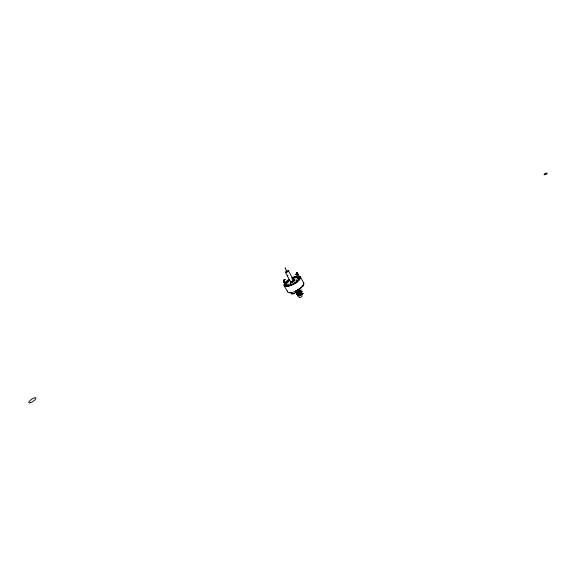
<?xml version="1.0" encoding="UTF-8"?>
<svg xmlns="http://www.w3.org/2000/svg" width="576" height="576" viewBox="0 0 576 576"><rect width="100%" height="100%" fill="white"/><g stroke="black" fill="none" stroke-linecap="round" stroke-linejoin="round"><path stroke-width="0.86" d="M302.234 293.702L303.516 293.314M300.506 290.57L301.817 290.066M301.342 292.19L302.616 291.614M300.413 288.072L300.802 287.921L300.37 288.187M302.098 293.249L302.27 293.89L301.615 294.192L301.493 293.515L302.098 293.249L302.299 293.825M301.457 292.183L300.751 292.615L301.457 292.183L301.241 291.672L300.521 292.19L301.234 291.701M300.629 291.96L300.823 292.507M291.478 284.609L291.11 284.695M302.328 293.731L301.673 294.106L301.493 293.515M294.206 279.54L292.939 280.512L293.846 279.85M297.526 290.038L298.03 289.8M287.834 286.006L289.843 285.588M302.774 285.523C302.724 287.158 303.955 285.005 302.774 285.523A6.415 2.275 -28.7 0 0 303.005 284.904M298.166 274.788C296.741 274.673 299.203 273.859 298.109 274.55M298.354 274.399L297.518 274.774L298.138 274.565M284.177 280.447C283.838 280.181 284.155 280.188 284.198 280.238M297.749 274.37L298.375 274.097L298.332 274.73M297.835 274.536L298.274 274.212M297.338 272.873L297.49 272.815M297.425 273.031L297.612 272.549M302.213 293.998L302.054 293.429M296.654 273.326L297.05 273.211L296.23 273.838L296.496 272.923L296.971 273.096L296.51 273.658L297.216 273.204L296.496 272.923M296.23 273.838L296.662 272.866M293.81 279.929L294.12 279.374M287.806 286.416A6.437 2.239 -28.8 0 1 287.1 286.438C285.97 281.65 283.702 287.258 287.41 285.962M285.934 283.752C287.237 281.498 287.1 281.923 289.764 280.102M283.874 281.606L283.586 282.542L284.314 281.232L283.759 281.491L283.997 281.981L284.033 281.52M284.81 279.871L284.94 279.598M283.586 282.542L284.494 281.678L284.126 281.693M284.09 280.289C283.291 280.721 284.674 278.964 284.378 280.404M283.91 280.21L284.335 279.871L283.824 280.051M301.442 293.674L301.997 293.53M293.162 277.452L292.968 277.97M300.564 292.126L300.773 292.594M291.017 285.379L292.795 284.407M298.073 291.182L298.944 291.442L298.303 291.168M294.667 283.702L297.562 281.585M287.1 286.164L287.719 286.142M298.073 278.647L298.483 278.518L298.094 278.777M297.18 277.006L294.3 277.546A6.408 2.218 -28.7 0 0 293.342 277.884M283.997 281.981L284.587 281.837L283.81 282.449M296.539 273.132L297.13 272.988L296.402 273.78M287.705 275.335L287.726 275.904M285.437 283.889L285.127 284.263L285.768 284.083M299.239 279.014L299.484 276.883A6.422 2.225 -28.7 0 0 297.475 276.365M285.545 267.84L285.048 268.135L286.934 271.577L286.603 271.778M293.393 284.126L294.048 283.997M298.382 293.623L296.806 290.7M287.741 275.256L287.64 275.746M292.068 278.813L294.3 277.546A6.415 2.225 -28.7 0 1 295.265 277.207M300.607 290.52L299.995 290.786A1.145 0.41 -28.7 0 1 299.887 291.038L300.442 290.902A1.8 0.648 -28.7 0 0 300.607 290.52L300.377 290.102A1.8 0.648 -28.7 0 1 300.211 290.484L299.664 290.614L299.887 291.038M284.724 279.713L285.091 279.547M292.932 293.537L294.71 293.04M293.047 293.861L294.876 293.364M288 284.22L289.246 284.011M291.506 294.055L293.098 293.861M297.814 277.243L297.374 277.265L297.778 276.797M286.524 284.263L286.589 284.803M287.546 280.85L287.453 280.822M299.736 278.87L299.786 278.993A6.43 2.239 -28.7 0 1 299.549 279.526M298.735 277.481L299.714 277.308A6.415 2.225 -28.7 0 0 297.706 276.79M297.994 277.603L297.49 277.79M284.897 283.745A6.422 2.225 -28.8 0 0 284.897 285.444L285.134 285.869A6.422 2.225 -28.8 0 1 285.127 284.17L284.897 283.745A6.415 2.218 -28.8 0 1 285.149 283.212M284.033 285.473L287.51 291.758M284.854 279.439L284.962 279.821M286.351 284.508L287.186 286.013M285.379 272.347L290.722 282.074M301.219 291.787L301.406 292.313M301.154 291.924L301.349 292.414M300.211 290.484L300.442 290.902M301.09 292.025L301.306 292.486M301.954 293.602L302.17 294.062M293.962 279.432L294.077 279.814M300.168 291.845L299.938 291.427A2.354 0.85 -28.7 0 1 300.146 292.673A2.354 0.85 -28.7 0 1 297.173 294.134A2.354 0.85 -28.7 0 1 296.971 292.882M300.802 293.004L301.032 293.422M288.49 270.806A1.75 0.583 -28.8 0 1 286.229 272.498A1.75 0.583 -28.8 0 1 286.078 271.433A1.75 0.583 -28.8 0 1 288.49 270.806L293.746 280.411M299.484 276.883A6.43 2.232 -28.7 0 1 299.556 278.561A6.437 2.232 -28.7 0 1 297.641 280.958A6.437 2.239 -28.7 0 1 294.235 283.414L294.473 283.846M297.403 289.188L297.72 289.771M298.037 277.877L298.858 279.389M297.641 280.958C297.454 281.952 299.578 279.403 299.556 278.561M294.3 277.546L294.07 277.121A6.415 2.218 -28.7 0 1 296.762 276.394M300.37 276.854L303.811 283.176M297.461 272.606L297.576 272.981M299.765 290.369A1.145 0.41 -28.7 0 1 299.657 290.614M301.644 293.551A2.354 0.857 -28.7 0 1 300.672 295.142A2.354 0.857 -28.7 0 1 298.015 296.122A2.354 0.857 -28.7 0 1 298.066 294.869M300.571 293.494A2.354 0.857 -28.7 0 1 301.392 293.443M300.535 291.866A2.354 0.85 -28.7 0 1 300.254 293.213A2.354 0.85 -28.7 0 1 297.547 294.538A2.354 0.85 -28.7 0 1 296.899 293.645M291.766 277.812A9.245 3.204 -28.8 0 1 300.427 277.697A9.245 3.204 -28.8 0 1 290.225 285.602A9.245 3.204 -28.8 0 1 284.587 283.37M285.653 282.067A9.245 3.204 -28.8 0 1 289.001 279.382M303.206 282.542A9.216 3.269 -28.7 0 1 296.856 290.57A9.216 3.269 -28.7 0 1 287.503 290.808M297.173 282.024A6.437 2.239 -28.7 0 1 295.445 283.277M287.1 286.438A6.43 2.232 -28.8 0 1 285.386 286.171M287.762 281.16A6.408 2.218 -28.8 0 1 289.469 279.936M286.373 282.42A6.415 2.225 -28.8 0 1 287.064 281.794L286.834 281.369A6.415 2.218 -28.8 0 0 286.135 282.002M294.235 283.414A6.437 2.239 -28.8 0 1 290.282 285.271A6.437 2.232 -28.8 0 1 286.862 286.013A6.43 2.232 -28.8 0 1 284.897 285.444M287.532 280.742A6.408 2.218 -28.8 0 1 289.238 279.511M301.802 286.668A6.415 2.275 -28.7 0 1 301.104 287.309M289.642 292.349A6.408 2.275 -28.8 0 0 290.354 292.334A6.415 2.275 -28.8 0 0 291.067 292.313M296.755 290.34A6.415 2.282 -28.7 0 1 295.416 291.002M299.88 288.374A6.415 2.282 -28.7 0 1 298.685 289.202M299.441 291.06A1.728 0.619 -28.7 0 1 299.311 291.29M298.786 291.802A1.728 0.619 -28.7 0 1 296.906 292.615M298.706 290.21A1.728 0.619 -28.7 0 1 299.21 290.635M296.41 292.176A1.728 0.619 -28.7 0 1 296.309 291.535M300.305 292.637A1.728 0.626 -28.7 0 1 298.894 293.846A1.728 0.626 -28.7 0 1 297.324 294.098M299.837 291.802A1.728 0.626 -28.7 0 1 299.527 292.874A1.728 0.626 -28.7 0 1 297.446 293.774A1.728 0.626 -28.7 0 1 297.396 292.853M292.889 280.246A1.742 0.605 -28.8 0 1 293.515 280.908A1.742 0.605 -28.8 0 1 291.269 282.146A1.742 0.605 -28.8 0 1 291.031 281.268M293.918 280.728A1.735 0.605 -28.8 0 1 293.53 281.398M292.86 281.902A1.735 0.605 -28.8 0 1 291.074 282.47M301.658 295.596A1.728 0.634 -28.7 0 1 301.896 296.438A1.728 0.634 -28.7 0 1 299.851 297.562A1.728 0.634 -28.7 0 1 299.261 296.914M293.962 280.296A2.138 0.742 -28.8 0 1 293.688 281.484A2.138 0.742 -28.8 0 1 291.233 282.694A2.138 0.742 -28.8 0 1 290.664 281.916M293.047 280.037A2.138 0.742 -28.8 0 1 293.825 280.85A2.138 0.742 -28.8 0 1 291.06 282.37A2.138 0.742 -28.8 0 1 290.765 281.29M300.434 293.364A1.728 0.626 -28.7 0 1 300.672 294.192A1.728 0.626 -28.7 0 1 298.627 295.322A1.728 0.626 -28.7 0 1 298.037 294.682M301.19 294.019A1.728 0.626 -28.7 0 1 300.154 295.207A1.728 0.626 -28.7 0 1 298.368 295.754M300.341 293.076A2.354 0.857 -28.7 0 1 301.126 294.134A2.354 0.857 -28.7 0 1 297.907 295.711A2.354 0.857 -28.7 0 1 298.246 294.098M298.62 289.922A2.354 0.85 -28.7 0 1 299.088 291.276A2.354 0.85 -28.7 0 1 295.697 292.421M295.589 292.226A2.354 0.85 -28.7 0 1 296.107 291.305M300.024 290.592A2.354 0.85 -28.7 0 1 298.339 292.363A2.354 0.85 -28.7 0 1 295.927 292.846M298.332 278.554A6.703 2.333 -28.8 0 1 298.037 280.692M297.166 281.664A6.703 2.333 -28.8 0 1 294.574 283.63M289.973 285.624A6.703 2.333 -28.8 0 1 287.662 285.797M286.985 285.494A6.703 2.333 -28.8 0 1 286.697 284.962M298.044 278.021A6.703 2.326 -28.8 0 1 294.782 282.773A6.703 2.326 -28.8 0 1 287.122 285.199A6.703 2.326 -28.8 0 1 289.087 280.858M292.01 279.072A6.703 2.326 -28.8 0 1 297.346 277.74M292.428 281.909A1.145 0.396 -28.8 0 1 291.694 282.139M297.929 278.798A6.703 2.333 -28.8 0 1 298.829 280.339M287.273 286.027A6.703 2.333 -28.8 0 1 287.107 284.753M291.168 293.63L291.528 293.062L291.168 293.63M288.166 281.642L287.734 281.902L288.166 281.642M295.733 274.478L296.287 274.219L295.733 274.478M297.67 275.249L297.094 275.522L297.67 275.249M292.608 281.167L293.177 280.901L292.608 281.167M285.034 282.564L285.595 282.305L285.034 282.564M284.335 281.794L283.759 282.175L284.335 281.794M284.429 281.952L283.867 282.362L284.393 281.938M290.592 284.054L290.866 283.5L290.606 284.011M295.942 280.094L296.546 280.13L295.942 280.094M30.636 402.667A4.277 1.274 -34.6 0 0 35.993 398.095A4.277 1.274 -34.6 0 0 30.564 400.09A4.277 1.274 -34.6 0 0 30.636 402.667M544.954 174.694A1.67 0.569 -22.3 0 0 547.2 173.304A1.67 0.569 -22.3 0 0 544.766 173.707A1.67 0.569 -22.3 0 0 544.954 174.694"/></g></svg>
